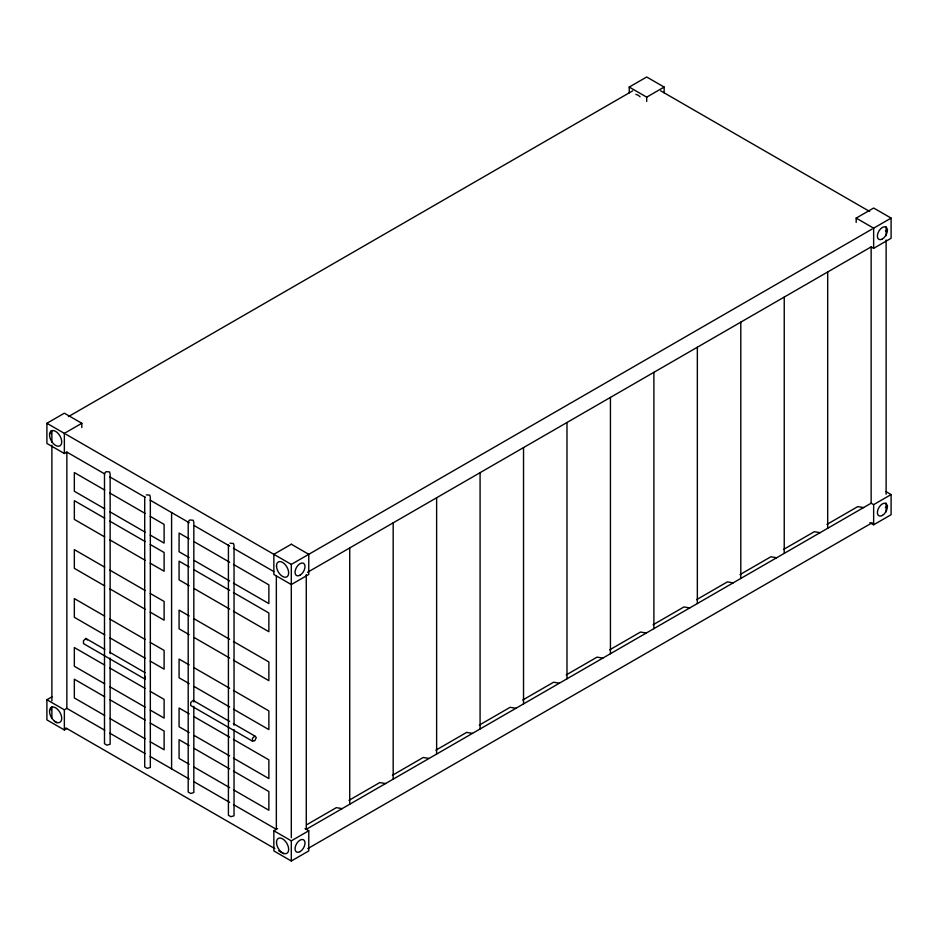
<?xml version="1.0" encoding="UTF-8"?>
<svg xmlns="http://www.w3.org/2000/svg" width="938" height="938" viewBox="0 0 938 938"><rect width="100%" height="100%" fill="white"/><g stroke="black" fill="none" stroke-linecap="round" stroke-linejoin="round"><path stroke-width="1.41" d="M104.763 649.389L85.85 638.473L83.482 640.724L83.482 643.609L145.249 679.264L145.249 676.392M192.267 701.12L190.695 702.621L190.695 705.505L252.463 741.161L254.831 740.68L256.297 737.514L254.831 736.025L233.398 723.655M254.831 736.025L252.463 738.288L252.463 741.161M104.716 473.936L66.856 452.081L64.359 453.523L46.9 443.44L46.9 423.284L64.359 413.201L81.817 423.284L81.817 427.599M629.234 92.839L629.234 87.07L646.692 76.998L664.151 87.07L664.151 92.839M68.38 416.648L632.74 90.81M46.9 423.284L64.359 433.356L81.817 423.284M629.234 87.07L646.692 97.153L664.151 87.07M856.183 222.423L856.183 218.097L873.641 208.025L891.1 218.097L891.1 238.264L873.641 248.336L871.144 246.893L307.535 572.297M66.856 728.533L64.359 729.975L46.9 719.903L46.9 699.736L51.883 696.864M65.824 434.212L291.308 564.395L872.164 229.036M856.183 218.097L873.641 228.18L891.1 218.097M46.9 699.736L64.359 709.82L66.856 708.378L104.716 730.233M305.026 828.606L308.766 830.763L308.766 850.93L291.308 861.002L273.849 850.93L273.849 830.763L277.589 828.606M306.738 824.737L336.32 807.653L342.124 808.626M348.959 800.36L379.773 782.573L385.577 783.547M392.412 775.28L423.226 757.482L429.029 758.455M435.865 750.189L466.678 732.39L472.482 733.364M479.306 725.109L510.131 707.311L515.935 708.284M522.759 700.018L553.584 682.219L559.388 683.192M566.212 674.926L597.037 657.139L602.841 658.113M609.665 649.846L640.49 632.048L646.294 633.021M653.118 624.755L683.943 606.956L689.747 607.93M696.571 599.675L727.396 581.877L733.199 582.85M740.023 574.584L770.848 556.785L776.641 557.758M783.476 549.492L814.301 531.705L820.093 532.667M826.929 524.412L857.754 506.614L863.546 507.587M869.901 522.642L873.641 524.799L891.1 514.716L891.1 494.561L873.641 504.644L871.144 503.202L306.269 829.333L306.269 574.49M273.849 830.763L291.308 840.847L308.766 830.763M307.793 848.609L872.164 522.771M146.316 494.854L149.787 495.17L150.338 497.187L150.338 767.448L147.207 768.374L144.71 766.932L144.71 496.671M230.009 543.184L233.492 543.501L234.043 545.506L234.043 725.203M660.633 90.798L869.643 211.472M886.117 491.676L891.1 494.561M109.758 476.856L145.097 497.257M150.139 500.165L189.265 522.759M194.318 525.667L229.646 546.068M233.433 548.261L273.814 571.57M104.681 490.07L74.337 472.553L74.337 491.266L104.681 508.795M109.746 492.989L145.144 513.438M150.209 516.357L164.115 524.389L164.115 543.102L150.209 535.07M189.195 538.869L179.076 533.019L179.076 551.743L189.195 557.582M194.248 541.789L229.658 562.225M233.456 564.418L268.866 584.855L268.866 603.58L233.456 583.131M109.746 511.714L145.144 532.151M194.248 560.502L229.658 580.95M104.681 518.198L74.337 500.681L74.337 519.394L104.681 536.911M109.746 521.118L145.144 541.554M150.209 544.486L164.115 552.505L164.115 571.23L150.209 563.199M189.195 566.986L179.076 561.147L179.076 579.872L189.195 585.711M194.248 569.905L229.658 590.354M233.456 592.546L268.866 612.983L268.866 631.708L233.456 611.259M109.746 539.831L145.144 560.279M194.248 588.63L229.658 609.067M104.681 567.15L74.337 549.633L74.337 568.346L104.681 585.875M109.746 570.07L145.144 590.518M150.209 593.437L164.115 601.469L164.115 620.182L150.209 612.151M189.195 615.949L179.076 610.11L179.076 628.823L189.195 634.663M194.248 618.869L229.658 639.306M233.456 641.498L268.866 661.947L268.866 680.66L233.456 660.223M109.746 588.794L145.144 609.231M194.248 637.582L229.658 658.03M104.681 616.114L74.337 598.585L74.337 617.31L104.681 634.827M109.746 619.033L145.144 639.47M150.209 642.389L164.115 650.421L164.115 669.146L150.209 661.114M189.195 664.901L179.076 659.062L179.076 677.775L189.195 683.626M194.248 667.821L229.658 688.269M233.456 690.45L268.866 710.898L268.866 729.612L233.456 709.175M109.746 637.746L145.144 658.195M194.248 686.546L229.658 706.982M109.805 652.297L145.097 672.675M193.064 700.369L229.622 721.474M104.681 665.065L74.337 647.548L74.337 666.261L104.681 683.79M109.746 667.985L145.144 688.433M150.209 691.353L164.115 699.385L164.115 718.098L150.209 710.066M189.195 713.865L179.076 708.014L179.076 726.739L189.195 732.578M194.248 716.784L229.658 737.221M233.456 739.414L268.866 759.85L268.866 778.575L233.456 758.127M109.746 686.71L145.144 707.146M194.248 735.498L229.658 755.934M104.681 696.746L74.337 679.218L74.337 697.942L104.681 715.46M109.746 699.666L145.144 720.103M150.209 723.022L164.115 731.054L164.115 749.779L150.209 741.747M189.195 745.534L179.076 739.695L179.076 758.42L189.195 764.259M194.248 748.454L229.658 768.902M233.456 771.095L268.866 791.531L268.866 810.244L233.456 789.808M109.746 718.379L145.144 738.827M194.248 767.178L229.658 787.615M109.758 733.153L145.097 753.554M150.139 756.462L189.265 779.056M194.318 781.964L229.646 802.365M233.433 804.558L276.347 829.333L276.347 575.955M54.416 721.357L56.96 722.823M65.824 727.947L274.834 848.62M278.645 850.813L283.71 853.732M85.85 638.473L87.316 639.951M886.117 226.832L886.117 235.59M886.117 239.976L886.117 494.256M886.117 503.026L886.117 511.796M873.641 228.18L873.641 248.336M873.641 504.644L873.641 524.799M871.144 246.893L871.144 503.202M827.691 271.985L827.691 528.282M784.238 297.076L784.238 553.373M740.797 322.156L740.797 578.465M697.344 347.248L697.344 603.544M653.892 372.339L653.892 628.636M646.692 97.153L646.692 101.468M610.439 397.419L610.439 653.716M566.986 422.51L566.986 678.807M523.533 447.59L523.533 703.899M480.08 472.682L480.08 728.978M436.627 497.773L436.627 754.07M393.174 522.853L393.174 779.15M349.722 547.944L349.722 804.241M291.308 564.395L291.308 837.669M291.308 840.847L291.308 861.002M234.043 729.576L234.043 815.779L230.9 816.693L228.415 815.263L228.415 544.99M193.826 701.976L193.826 522.29L193.275 520.285L189.804 519.957L188.198 521.774L188.198 792.035L190.695 793.478L193.826 792.551L193.826 706.361M171.595 512.558L171.595 768.855M110.133 653.657L110.133 473.96L109.582 471.955L106.1 471.638L104.493 473.444L104.493 743.717L106.991 745.159L110.133 744.233L110.133 658.042M66.856 452.081L66.856 708.378M64.359 433.356L64.359 453.523M64.359 709.82L64.359 729.975M51.883 430.542L51.883 442.232M51.883 445.163L51.883 700.897M51.883 706.748L51.883 718.438M51.309 710.148A7.047 4.069 -60 0 1 50.64 707.662M887.641 506.145A8.594 4.96 60 0 1 885.413 507.435M635.87 94.398A8.594 4.96 60 0 1 640.056 96.802M51.309 433.696A7.047 4.069 -60 0 1 50.64 431.199M887.641 229.693A8.594 4.96 60 0 1 885.413 230.971M291.308 544.228L273.849 554.311L273.849 574.466L291.308 584.55L308.766 574.466L308.766 554.311L291.308 544.228M49.55 711.344A8.594 4.96 60 0 0 58.672 722.694A8.594 4.96 60 0 0 58.672 710.535A8.594 4.96 60 0 0 49.55 711.344M882.377 515.431A7.047 4.069 -60 0 0 886.691 504.304A7.047 4.069 -60 0 0 878.05 509.287A7.047 4.069 -60 0 0 882.377 515.431M49.55 434.892A8.594 4.96 60 0 0 58.672 446.23A8.594 4.96 60 0 0 58.672 434.071A8.594 4.96 60 0 0 49.55 434.892M882.377 238.979A7.047 4.069 -60 0 0 886.691 227.852A7.047 4.069 -60 0 0 878.05 232.835A7.047 4.069 -60 0 0 882.377 238.979M276.499 842.383A8.594 4.96 60 0 0 285.621 853.721A8.594 4.96 60 0 0 285.621 841.562A8.594 4.96 60 0 0 276.499 842.383M300.031 851.645A7.047 4.069 -60 0 0 304.358 840.518A7.047 4.069 -60 0 0 295.716 845.501A7.047 4.069 -60 0 0 300.031 851.645M276.499 565.919A8.594 4.96 60 0 0 285.621 577.257A8.594 4.96 60 0 0 285.621 565.11A8.594 4.96 60 0 0 276.499 565.919M300.031 575.182A7.047 4.069 -60 0 0 304.358 564.055A7.047 4.069 -60 0 0 295.716 569.038A7.047 4.069 -60 0 0 300.031 575.182"/></g></svg>
